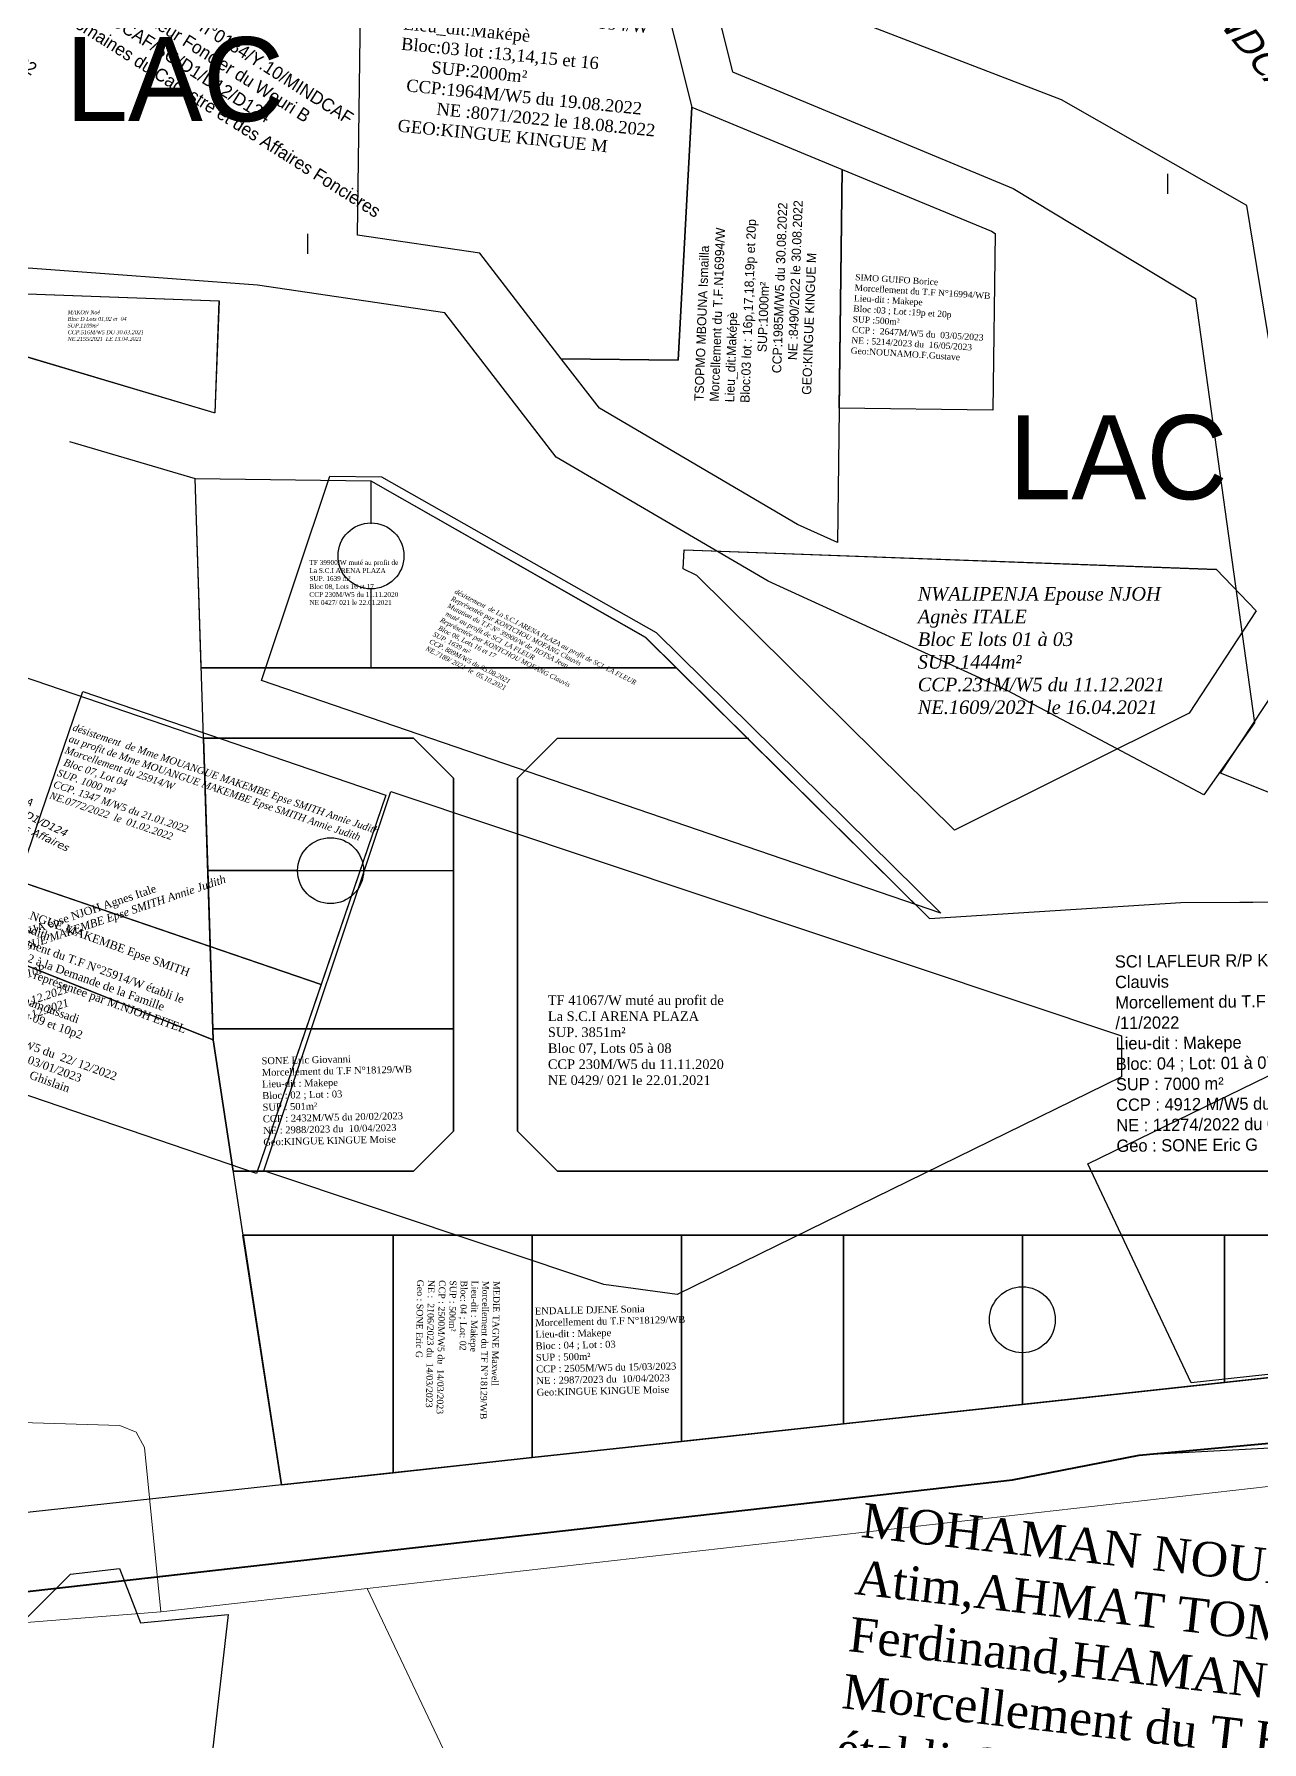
# Model space of a CAD drawing. Header units: millimetres. Extents: x 579832 to 917290, y 449831 to 1452191.
# Drawn here: x 582067 to 582220.3, y 450574 to 450787.4 of the extents above; entities that cross this region are included whole.
import ezdxf

# ---------------------------------------------------------------- set-up
doc = ezdxf.new("R2010")
doc.units = ezdxf.units.MM
doc.header["$LTSCALE"] = 10
for name, color, linetype in [('Div_Cont', 1, 'Continuous'), ('end maj 26 02 2021', 7, 'Continuous'), ('MAJ AVRIL 2021', 7, 'Continuous'), ('MAJ DEC 2021', 7, 'Continuous'), ('MAJ FEV 2022', 7, 'Continuous'), ('MAJ JAN 2022', 1, 'Continuous'), ('MAJ JUILLET 2021', 7, 'Continuous'), ('MAJ MARS 2022', 7, 'Continuous'), ('Parcelle MAJ', 6, 'Continuous'), ('TF ANNULE-RETIRE', 6, 'Continuous')]:
    doc.layers.add(name, color=color, linetype=linetype)
doc.layers.add('MAJ APRES LE 13.01.2023', color=222, linetype='Continuous', lineweight=30)
doc.layers.add('Roads_others', color=24, linetype='Continuous', lineweight=9)
doc.styles.add('Times 1.0', font='times.ttf', dxfattribs={"width": 0.99, "height": 1})
doc.styles.add('Times 1.5', font='times.ttf', dxfattribs={"width": 0.99, "height": 0.75})

# ---------------------------------------------------------------- blocks, each defined once
blk = doc.blocks.new('A$C560F1795')
at = {"layer": 'MAJ AVRIL 2021', "linetype": 'ByBlock', "lineweight": -3, "ltscale": 0.0014, "insert": (29.18, -4.64), "char_height": 1.7, "width": 35.3103, "attachment_point": 1, "style": 'Times 1.5'}
blk.add_mtext('{\\fTimes New Roman|b0|i1|c0|p18;\\C7;NWALIPENJA Epouse NJOH Agnès ITALE\\PBloc E lots 01 à 03\\PSUP.1444m²\\PCCP.231M/W5 du 11.12.2021\\PNE.1609/2021  le 16.04.2021}', dxfattribs=at)
blk = doc.blocks.new('A$C4D615E63')
at = {"layer": 'MAJ AVRIL 2021', "color": 150, "linetype": 'ByBlock', "lineweight": -3, "ltscale": 0.0014, "flags": 128}
blk.add_lwpolyline([(54.48, 53.89), (66.79, 28.63), (84.77, 37.39), (83.41, 40.18), (101.39, 48.93), (110.15, 30.95), (107.85, 24.27), (68.14, 4.93), (67.38, 5.91), (12.94, 0), (0, 27.36), (54.48, 53.89)], close=True, dxfattribs=at)

msp = doc.modelspace()

# ---------------------------------------------------------------- linework, layer by layer
for p, q in [((582089.34, 450661.74), (582087.07, 450731.9)), ((582087.07, 450731.9), (582109.04, 450731.6)), ((582089.34, 450661.74), (582087.07, 450731.9)), ((582087.07, 450731.9), (582109.04, 450731.6)), ((582109.04, 450731.6), (582143.31, 450712.09)), ((582109.04, 450731.6), (582143.31, 450712.09)), ((582143.31, 450712.09), (582178.81, 450676.92)), ((582143.31, 450712.09), (582178.81, 450676.92)), ((582178.81, 450676.92), (582210.21, 450678.92)), ((582178.81, 450676.92), (582210.21, 450678.92)), ((582210.21, 450678.92), (582255.1, 450679.11)), ((582210.21, 450678.92), (582255.1, 450679.11))]:
    msp.add_line(p, q)
at = {"color": 0}
for p, q in [((582127.35, 450694.46), (582132.35, 450699.46)), ((582132.35, 450699.46), (582156.07, 450699.46))]:
    msp.add_line(p, q, dxfattribs=at)
at = {"color": 3, "lineweight": 30, "flags": 128}
msp.add_lwpolyline([(582150.28, 450798.37), (582154.21, 450782.72), (582189.27, 450768.17), (582212.07, 450754.41), (582219.42, 450701.36), (582213.11, 450692.35), (582188.51, 450705.4), (582158.65, 450719.07), (582132.19, 450734.56), (582118.26, 450752.61), (582094.86, 450756.06), (582065.67, 450758.22), (582028.31, 450778.29), (581975.86, 450808.79)], dxfattribs=at)
msp.add_lwpolyline([(582150.28, 450798.37), (582154.21, 450782.72), (582189.27, 450768.17), (582212.07, 450754.41), (582219.42, 450701.36), (582213.11, 450692.35), (582188.51, 450705.4), (582158.65, 450719.07), (582132.19, 450734.56), (582118.26, 450752.61), (582094.86, 450756.06), (582065.67, 450758.22), (582028.31, 450778.29), (581975.86, 450808.79)], dxfattribs=at)
at = {"flags": 128}
for points in [[(582107.92, 450805.94), (582134.45, 450805.6), (582144.87, 450795.29), (582149.12, 450778.33), (582147.4, 450746.69), (582132.79, 450746.88), (582122.62, 450760.06), (582107.37, 450762.31)], [(582089.29, 450663.13), (582119.34, 450663.13), (582119.34, 450650.34), (582114.34, 450645.34), (582091.83, 450645.34), (582089.34, 450661.74)], [(582129.19, 450637.35), (582129.19, 450609.53), (582111.81, 450607.64), (582111.81, 450637.35)], [(582129.19, 450637.35), (582147.84, 450637.35), (582147.84, 450611.55), (582129.19, 450609.53)]]:
    msp.add_lwpolyline(points, close=True, dxfattribs=at)
at = {"color": 2, "lineweight": 30, "flags": 128}
msp.add_lwpolyline([(581958.26, 450738.89), (581962.84, 450742.27), (582088.12, 450699.46), (582089.34, 450661.74), (581958.35, 450713.87)], close=True, dxfattribs=at)
at = {"color": 0, "flags": 128}
for points in [[(582071.37, 450736.52), (582087.07, 450731.9), (582087.07, 450731.9)], [(582071.37, 450736.52), (582087.07, 450731.9), (582087.07, 450731.9)], [(582109.04, 450731.6), (582109.04, 450726.25)], [(582109.04, 450718.11), (582109.04, 450708.26)], [(581958.35, 450713.87), (582089.34, 450661.74)], [(582087.82, 450708.26), (582147.18, 450708.26)], [(582091.84, 450645.35), (582114.34, 450645.35)], [(582132.35, 450645.35), (582303.6, 450645.35)], [(582093.04, 450637.35), (582331.98, 450637.35)], [(582129.19, 450637.35), (582147.84, 450637.35)]]:
    msp.add_lwpolyline(points, dxfattribs=at)
for points in [[(582087.07, 450731.9), (582109.04, 450731.6), (582143.32, 450712.09), (582147.18, 450708.26), (582087.82, 450708.26)], [(582097.84, 450606.12), (582093.04, 450637.35), (582331.98, 450637.35), (582329.07, 450631.25), (582301.32, 450615.04), (582272.76, 450613.49), (582264.38, 450624.21)]]:
    msp.add_lwpolyline(points, close=True, dxfattribs=at)
at = {"color": 150, "flags": 128}
for points in [[(582087.83, 450708.26), (582087.07, 450731.9), (582109.04, 450731.6), (582143.32, 450712.09), (582147.18, 450708.26)], [(582088.12, 450699.46), (582114.34, 450699.46), (582119.34, 450694.45), (582119.34, 450650.35), (582114.34, 450645.35), (582091.85, 450645.35), (582089.34, 450661.74)], [(582147.84, 450637.35), (582245.4, 450637.35), (582245.4, 450622.15), (582147.84, 450611.55)]]:
    msp.add_lwpolyline(points, close=True, dxfattribs=at)
at = {"color": 7, "lineweight": 40, "flags": 128}
msp.add_lwpolyline([(582430.3, 450712.29), (582506.29, 450667.85), (582281.53, 450435.6), (582023.63, 450516.96), (582031.51, 450588.86), (582189.17, 450606.75), (582205.02, 450609.85), (582261.3, 450615.03), (582311.98, 450601.99), (582363.8, 450620.85)], close=True, dxfattribs=at)
at = {"color": 150, "flags": 128}
for points in [[(582087.82, 450708.26), (582147.18, 450708.26)], [(582088.11, 450699.46), (582114.34, 450699.46)], [(582132.35, 450699.46), (582156.24, 450699.46)], [(582091.84, 450645.35), (582114.34, 450645.35)], [(582132.35, 450645.35), (582303.6, 450645.35)], [(582093.04, 450637.35), (582331.98, 450637.35)]]:
    msp.add_lwpolyline(points, dxfattribs=at)
at = {"color": 7, "flags": 128}
for points in [[(582114.34, 450645.35), (582091.84, 450645.35), (582089.35, 450661.74), (582088.12, 450699.46), (582114.34, 450699.46)], [(582093.04, 450637.35), (582331.98, 450637.35)]]:
    msp.add_lwpolyline(points, dxfattribs=at)
at = {"color": 212, "flags": 128}
msp.add_lwpolyline([(582088.12, 450699.46), (582114.34, 450699.46), (582119.34, 450694.45), (582119.34, 450663.13), (582089.29, 450663.13)], close=True, dxfattribs=at)
at = {"flags": 128}
for points in [[(582053.61, 450685.49), (582102.81, 450668.68), (582094.73, 450645.02), (582045.52, 450661.84), (582053.61, 450685.49)], [(582264.38, 450624.21), (582097.84, 450606.12)], [(582264.38, 450624.21), (582097.84, 450606.12)]]:
    msp.add_lwpolyline(points, dxfattribs=at)
at = {"color": 50, "flags": 128}
for points in [[(582089.3, 450663.13), (582119.34, 450663.13), (582119.34, 450650.35), (582114.34, 450645.35), (582091.83, 450645.35), (582089.34, 450661.74)], [(582093.07, 450637.35), (582147.84, 450637.35), (582147.84, 450611.55), (582097.84, 450606.12)]]:
    msp.add_lwpolyline(points, close=True, dxfattribs=at)
at = {"color": 7, "flags": 128}
msp.add_lwpolyline([(582097.84, 450606.12), (582093.04, 450637.35), (582331.98, 450637.35), (582329.07, 450631.25), (582301.32, 450615.04), (582272.76, 450613.49), (582264.38, 450624.21)], close=True, dxfattribs=at)
at = {"color": 7}
for centre in [(582109.04, 450722.23), (582103.99, 450682.89), (582190.42, 450626.76)]:
    msp.add_circle(centre, 4.12, dxfattribs=at)
at = {"layer": 'Div_Cont', "color": 7, "flags": 128}
for points in [[(582114.34, 450699.45), (582088.11, 450699.46), (582088.65, 450682.89), (582119.34, 450682.88), (582119.34, 450694.45)], [(582119.34, 450682.88), (582088.65, 450682.89), (582089.29, 450663.13), (582119.34, 450663.13)], [(582089.29, 450663.13), (582089.34, 450661.74), (582091.83, 450645.35), (582114.34, 450645.35), (582119.34, 450650.35), (582119.34, 450663.13)], [(582129.19, 450637.35), (582093.07, 450637.35), (582097.84, 450606.12), (582129.19, 450609.53)], [(582168.08, 450637.35), (582129.19, 450637.35), (582129.19, 450609.53), (582168.08, 450613.75)], [(582147.84, 450637.35), (582129.19, 450637.35), (582129.19, 450609.53), (582147.84, 450611.55)], [(582147.84, 450611.55), (582168.08, 450613.75), (582168.08, 450637.35), (582147.84, 450637.35)], [(582190.42, 450637.35), (582168.08, 450637.35), (582168.08, 450613.75), (582190.42, 450616.18)], [(582215.67, 450637.35), (582190.42, 450637.35), (582190.42, 450616.18), (582215.67, 450618.92)], [(582245.4, 450637.35), (582215.67, 450637.35), (582215.67, 450618.92), (582245.4, 450622.15)]]:
    msp.add_lwpolyline(points, close=True, dxfattribs=at)
at = {"layer": 'Div_Cont', "color": 0, "flags": 128}
for points in [[(582099.87, 450682.89), (582088.66, 450682.89), (582089.29, 450663.13), (582119.34, 450663.13), (582119.34, 450682.88), (582108.12, 450682.89)], [(582190.42, 450630.78), (582190.42, 450637.35), (582168.08, 450637.35), (582168.08, 450613.75), (582190.42, 450616.18), (582190.42, 450622.64)], [(582190.42, 450622.64), (582190.42, 450616.18), (582215.67, 450618.92), (582215.67, 450637.35), (582190.42, 450637.35), (582190.42, 450630.78)]]:
    msp.add_lwpolyline(points, dxfattribs=at)
for points in [[(582089.29, 450663.13), (582089.34, 450661.74), (582091.83, 450645.35), (582114.34, 450645.35), (582119.34, 450650.35), (582119.34, 450663.13)], [(582129.19, 450637.35), (582093.07, 450637.35), (582097.84, 450606.12), (582129.19, 450609.53)], [(582111.81, 450637.35), (582093.07, 450637.35), (582097.84, 450606.12), (582111.81, 450607.64)], [(582129.19, 450637.35), (582111.81, 450637.35), (582111.81, 450607.64), (582129.19, 450609.53)], [(582168.08, 450637.35), (582129.19, 450637.35), (582129.19, 450609.53), (582168.08, 450613.75)], [(582147.84, 450637.35), (582129.19, 450637.35), (582129.19, 450609.53), (582147.84, 450611.55)], [(582147.84, 450611.55), (582168.08, 450613.75), (582168.08, 450637.35), (582147.84, 450637.35)], [(582245.4, 450637.35), (582215.67, 450637.35), (582215.67, 450618.92), (582245.4, 450622.15)]]:
    msp.add_lwpolyline(points, close=True, dxfattribs=at)
at = {"layer": 'end maj 26 02 2021', "color": 1, "flags": 128}
msp.add_lwpolyline([(581929, 450990.99), (581996.59, 450953.66), (582059.54, 450889.44), (582115.48, 450889.84), (582136.29, 450909.96), (582187.47, 450919.37), (582230.56, 450912.65), (582250.77, 450880.36), (582249.42, 450835.97), (582254.81, 450799.65), (582256.25, 450773.87), (582301.25, 450773.87), (582363.01, 450702.31), (582329.06, 450631.24), (582294.66, 450585.53), (582264.37, 450624.21), (582032.25, 450599), (582008.77, 450650.37), (581932.34, 450651.91), (581922.64, 450679.04), (581952.28, 450717.61), (581631.06, 450726.12)], dxfattribs=at)
msp.add_lwpolyline([(581929, 450990.99), (581996.59, 450953.66), (582059.54, 450889.44), (582115.48, 450889.84), (582136.29, 450909.96), (582187.47, 450919.37), (582230.56, 450912.65), (582250.77, 450880.36), (582249.42, 450835.97), (582254.81, 450799.65), (582256.25, 450773.87), (582301.25, 450773.87), (582363.01, 450702.31), (582329.06, 450631.24), (582294.66, 450585.53), (582264.37, 450624.21), (582032.25, 450599), (582008.77, 450650.37), (581932.34, 450651.91), (581922.64, 450679.04), (581952.28, 450717.61), (581631.06, 450726.12)], dxfattribs=at)
at = {"layer": 'end maj 26 02 2021', "color": 1, "lineweight": 30, "flags": 128}
msp.add_lwpolyline([(581929, 450990.99), (581996.59, 450953.66), (582059.54, 450889.44), (582115.48, 450889.84), (582136.29, 450909.96), (582187.47, 450919.37), (582230.56, 450912.65), (582250.77, 450880.36), (582249.42, 450835.97), (582254.81, 450799.65), (582256.25, 450773.87), (582301.25, 450773.87), (582363.01, 450702.31), (582329.06, 450631.24), (582294.66, 450585.53), (582264.37, 450624.21), (582032.25, 450599), (582008.77, 450650.37), (581932.34, 450651.91), (581922.64, 450679.04), (581952.28, 450717.61), (581631.06, 450726.12)], dxfattribs=at)
msp.add_lwpolyline([(581929, 450990.99), (581996.59, 450953.66), (582059.54, 450889.44), (582115.48, 450889.84), (582136.29, 450909.96), (582187.47, 450919.37), (582230.56, 450912.65), (582250.77, 450880.36), (582249.42, 450835.97), (582254.81, 450799.65), (582256.25, 450773.87), (582301.25, 450773.87), (582363.01, 450702.31), (582329.06, 450631.24), (582294.66, 450585.53), (582264.37, 450624.21), (582032.25, 450599), (582008.77, 450650.37), (581932.34, 450651.91), (581922.64, 450679.04), (581952.28, 450717.61), (581631.06, 450726.12)], dxfattribs=at)
at = {"layer": 'end maj 26 02 2021', "flags": 128}
for points in [[(582208.61, 450767.49), (582208.61, 450769.99)], [(582208.61, 450767.49), (582208.61, 450769.99)], [(582101.11, 450762.49), (582101.11, 450759.99)], [(582101.11, 450762.49), (582101.11, 450759.99)]]:
    msp.add_lwpolyline(points, dxfattribs=at)
at = {"layer": 'end maj 26 02 2021', "color": 3, "lineweight": -3, "flags": 128}
msp.add_lwpolyline([(582103.89, 450732.2), (582110.37, 450732.12), (582144.66, 450712.67), (582180.22, 450677.57), (582095.34, 450706.64)], close=True, dxfattribs=at)
at = {"layer": 'end maj 26 02 2021', "color": 150}
msp.add_lwpolyline([(582077.6, 450595.66), (582080.25, 450588.88), (582091.18, 450589.92), (582088.99, 450570.7), (582096.33, 450569.87), (582094.94, 450557.63), (582087.6, 450558.46), (582085.77, 450542.28), (582060.93, 450545.1), (582065.95, 450589.43), (582071.48, 450594.96)], close=True, dxfattribs=at)
msp.add_lwpolyline([(582077.6, 450595.66), (582080.25, 450588.88), (582091.18, 450589.92), (582088.99, 450570.7), (582096.33, 450569.87), (582094.94, 450557.63), (582087.6, 450558.46), (582085.77, 450542.28), (582060.93, 450545.1), (582065.95, 450589.43), (582071.48, 450594.96)], close=True, dxfattribs=at)
at = {"layer": 'MAJ APRES LE 13.01.2023', "flags": 128}
msp.add_lwpolyline([(582167.91, 450770.54), (582186.56, 450762.8), (582187.03, 450762.52), (582186.75, 450740.44), (582167.53, 450740.68)], close=True, dxfattribs=at)
at = {"layer": 'MAJ APRES LE 13.01.2023', "color": 232, "lineweight": 30, "flags": 128}
for points in [[(582089.29, 450663.13), (582119.34, 450663.13), (582119.34, 450650.34), (582114.34, 450645.34), (582091.83, 450645.34), (582089.34, 450661.74)], [(582129.19, 450637.35), (582147.84, 450637.35), (582147.84, 450611.55), (582129.19, 450609.53)]]:
    msp.add_lwpolyline(points, close=True, dxfattribs=at)
at = {"layer": 'MAJ AVRIL 2021', "color": 150, "linetype": 'ByBlock', "lineweight": -3, "ltscale": 0.0014, "flags": 128}
for points in [[(582004.99, 450782.24), (582031.04, 450781.29), (582051.03, 450780.56), (582050.08, 450755.58), (582090.05, 450754.12), (582089.52, 450740.12), (582089.43, 450740.12), (582089.43, 450740.12), (582089.43, 450740.12), (582060.01, 450748.88), (582023.68, 450765.62), (582023.68, 450765.62), (582004.07, 450779.53)], [(582004.99, 450782.24), (582031.04, 450781.29), (582051.03, 450780.56), (582050.08, 450755.58), (582090.05, 450754.12), (582089.52, 450740.12), (582089.43, 450740.12), (582089.43, 450740.12), (582089.43, 450740.12), (582060.01, 450748.88), (582023.68, 450765.62), (582023.68, 450765.62), (582004.07, 450779.53)], [(582148.17, 450722.98), (582214.63, 450720.56), (582219.63, 450715.35), (582211.25, 450702.58), (582181.95, 450687.94), (582172.18, 450697.57), (582149.74, 450719.8), (582148.04, 450720.62)], [(582148.17, 450722.98), (582214.63, 450720.56), (582219.63, 450715.35), (582211.25, 450702.58), (582181.95, 450687.94), (582172.18, 450697.57), (582149.74, 450719.8), (582148.04, 450720.62)]]:
    msp.add_lwpolyline(points, close=True, dxfattribs=at)
at = {"layer": 'MAJ AVRIL 2021', "color": 150, "lineweight": -3, "flags": 128}
msp.add_lwpolyline([(582148.17, 450722.98), (582214.63, 450720.55)], dxfattribs=at)
msp.add_lwpolyline([(582148.17, 450722.98), (582214.63, 450720.55)], dxfattribs=at)
at = {"layer": 'MAJ DEC 2021', "color": 250, "lineweight": -3, "flags": 128}
msp.add_lwpolyline([(582073.05, 450705.27), (582110.9, 450692.34), (582094.73, 450645.02), (582045.52, 450661.84), (582053.61, 450685.49), (582064.96, 450681.62)], close=True, dxfattribs=at)
msp.add_lwpolyline([(582073.05, 450705.27), (582110.9, 450692.34), (582094.73, 450645.02), (582045.52, 450661.84), (582053.61, 450685.49), (582064.96, 450681.62)], close=True, dxfattribs=at)
at = {"layer": 'MAJ JAN 2022', "color": 2, "lineweight": 30, "ltscale": 0.0014, "flags": 128}
msp.add_lwpolyline([(582254.74, 450800.12), (582256.25, 450773.87), (582301.25, 450773.87), (582327.14, 450743.88), (582308.6, 450741.09), (582281.82, 450715.38), (582272.15, 450689.6), (582255.11, 450679.11), (582215.16, 450695.07), (582215.16, 450695.07), (582227.12, 450713.18), (582218.46, 450766.03), (582195.32, 450779.23), (582159.91, 450792.9)], dxfattribs=at)
msp.add_lwpolyline([(582254.74, 450800.12), (582256.25, 450773.87), (582301.25, 450773.87), (582327.14, 450743.88), (582308.6, 450741.09), (582281.82, 450715.38), (582272.15, 450689.6), (582255.11, 450679.11), (582215.16, 450695.07), (582215.16, 450695.07), (582227.12, 450713.18), (582218.46, 450766.03), (582195.32, 450779.23), (582159.91, 450792.9)], dxfattribs=at)
at = {"layer": 'MAJ JAN 2022', "color": 250, "lineweight": -3, "flags": 128}
msp.add_lwpolyline([(582073.05, 450705.27), (582110.9, 450692.34), (582102.81, 450668.68), (582064.96, 450681.62), (582073.05, 450705.27)], dxfattribs=at)
msp.add_lwpolyline([(582073.05, 450705.27), (582110.9, 450692.34), (582102.81, 450668.68), (582064.96, 450681.62), (582073.05, 450705.27)], dxfattribs=at)
at = {"layer": 'MAJ JAN 2022', "color": 7, "ltscale": 0.0014, "flags": 128}
msp.add_lwpolyline([(582081.2, 450594.48), (582189.18, 450606.76), (582205.03, 450609.86), (582257.16, 450612.66), (582272.26, 450599.9), (582278.55, 450593.6)], dxfattribs=at)
at = {"layer": 'MAJ JAN 2022', "color": 0, "ltscale": 0.0014, "flags": 128}
msp.add_lwpolyline([(582081.2, 450594.48), (582189.18, 450606.76), (582205.03, 450609.86), (582257.16, 450612.66), (582272.26, 450599.9), (582278.55, 450593.6)], dxfattribs=at)
at = {"layer": 'MAJ JUILLET 2021', "color": 6, "lineweight": -3, "flags": 128}
msp.add_lwpolyline([(582004.99, 450782.25), (582031.04, 450781.3), (582051.03, 450780.56), (582050.08, 450755.58), (582090.06, 450754.12), (582089.53, 450740.13), (582089.44, 450740.13), (582060.01, 450748.89), (582023.69, 450765.62), (582004.07, 450779.54)], close=True, dxfattribs=at)
at = {"layer": 'MAJ JUILLET 2021', "color": 250, "lineweight": -3, "flags": 128}
msp.add_lwpolyline([(582004.99, 450782.25), (582031.04, 450781.3), (582051.03, 450780.56), (582050.08, 450755.58), (582090.06, 450754.12), (582089.53, 450740.13), (582089.44, 450740.13), (582060.01, 450748.89), (582023.69, 450765.62), (582004.07, 450779.54)], close=True, dxfattribs=at)
at = {"layer": 'Parcelle MAJ', "color": 6, "lineweight": 30}
for p, q in [((582147.4, 450746.69), (582149.12, 450778.33)), ((582149.12, 450778.33), (582167.91, 450770.54)), ((582167.91, 450770.54), (582167.32, 450723.9)), ((582137.57, 450740.68), (582132.79, 450746.88)), ((582132.79, 450746.88), (582147.4, 450746.69)), ((582162.34, 450726.17), (582137.57, 450740.68)), ((582167.32, 450723.9), (582162.34, 450726.17)), ((582127.35, 450677.41), (582127.35, 450694.46)), ((582097.84, 450606.12), (582089.34, 450661.74)), ((582097.84, 450606.12), (582089.34, 450661.74))]:
    msp.add_line(p, q, dxfattribs=at)
at = {"layer": 'Parcelle MAJ', "color": 6, "lineweight": 30, "flags": 128}
for points in [[(582327.15, 450743.88), (582363.01, 450702.31), (582329.07, 450631.25), (582301.32, 450615.04), (582272.76, 450613.49), (582264.38, 450624.21), (582097.84, 450606.12), (582089.34, 450661.74), (582087.07, 450731.9), (582109.04, 450731.6), (582143.31, 450712.09), (582178.81, 450676.92), (582210.21, 450678.92), (582255.1, 450679.11), (582272.15, 450689.61), (582281.82, 450715.38), (582308.6, 450741.09)], [(582327.15, 450743.88), (582363.01, 450702.31), (582329.07, 450631.25), (582301.32, 450615.04), (582272.76, 450613.49), (582264.38, 450624.21), (582097.84, 450606.12), (582089.34, 450661.74), (582087.07, 450731.9), (582109.04, 450731.6), (582143.31, 450712.09), (582178.81, 450676.92), (582210.21, 450678.92), (582255.1, 450679.11), (582272.15, 450689.61), (582281.82, 450715.38), (582308.6, 450741.09)], [(582327.15, 450743.88), (582363.01, 450702.31), (582329.07, 450631.25), (582301.32, 450615.04), (582272.76, 450613.49), (582264.38, 450624.21), (582097.84, 450606.12), (582089.34, 450661.74), (582087.07, 450731.9), (582109.04, 450731.6), (582143.32, 450712.09), (582178.81, 450676.92), (582210.21, 450678.93), (582255.1, 450679.11), (582272.15, 450689.61), (582281.83, 450715.39), (582308.6, 450741.09)], [(582327.15, 450743.88), (582363.01, 450702.31), (582329.07, 450631.25), (582301.32, 450615.04), (582272.76, 450613.49), (582264.38, 450624.21), (582097.84, 450606.12), (582089.34, 450661.74), (582087.07, 450731.9), (582109.04, 450731.6), (582143.32, 450712.09), (582178.81, 450676.93), (582210.21, 450678.93), (582255.1, 450679.11), (582272.15, 450689.61), (582281.83, 450715.39), (582308.6, 450741.09)], [(582132.35, 450699.46), (582156.07, 450699.46), (582178.81, 450676.93), (582210.21, 450678.93), (582255.1, 450679.11), (582272.15, 450689.61), (582281.83, 450715.39), (582308.6, 450741.09), (582308.6, 450650.35), (582303.6, 450645.35), (582132.35, 450645.35), (582127.35, 450650.35), (582127.35, 450694.46), (582132.35, 450699.46)], [(582132.35, 450699.46), (582156.07, 450699.46), (582178.81, 450676.93), (582210.21, 450678.93), (582255.1, 450679.11), (582272.15, 450689.61), (582281.83, 450715.39), (582308.6, 450741.09), (582308.6, 450650.35), (582303.6, 450645.35), (582132.35, 450645.35), (582127.35, 450650.35), (582127.35, 450694.46), (582132.35, 450699.46)], [(582132.36, 450699.46), (582156.05, 450699.46), (582178.81, 450676.91), (582210.21, 450678.91), (582255.1, 450679.1), (582272.15, 450689.6), (582274.62, 450681), (582308.59, 450681), (582308.59, 450650.34), (582303.58, 450645.34), (582132.36, 450645.34), (582127.34, 450650.35), (582127.35, 450694.46)], [(582156.07, 450699.46), (582178.81, 450676.93), (582210.21, 450678.93), (582255.11, 450679.11), (582272.15, 450689.61), (582274.62, 450681), (582308.6, 450681), (582308.6, 450650.35), (582303.6, 450645.35), (582132.35, 450645.35), (582127.35, 450650.35), (582127.35, 450694.46), (582132.35, 450699.46)], [(582156.07, 450699.46), (582178.81, 450676.93), (582210.21, 450678.93), (582255.11, 450679.11), (582272.15, 450689.61), (582274.62, 450681), (582308.6, 450681), (582308.6, 450650.35), (582303.6, 450645.35), (582132.35, 450645.35), (582127.35, 450650.35), (582127.35, 450694.46), (582132.35, 450699.46)]]:
    msp.add_lwpolyline(points, close=True, dxfattribs=at)
msp.add_lwpolyline([(582127.35, 450694.46), (582127.35, 450650.35)], dxfattribs=at)
msp.add_lwpolyline([(582127.35, 450694.46), (582127.35, 450650.35)], dxfattribs=at)
at = {"layer": 'Roads_others'}
for points in [[(582036.22, 450616.7), (582036.94, 450615.51), (582038.12, 450614.77), (582077.64, 450613.55), (582079.7, 450612.7), (582080.74, 450610.78), (582082.8, 450590.26)], [(582034.95, 450586.45), (582082.8, 450590.26), (582108.55, 450593.18), (582225.55, 450606.43), (582229.13, 450606.52), (582233.22, 450605.78), (582261.15, 450599.23)], [(582119.02, 450544.6), (582122.06, 450559.99), (582121.68, 450565.38), (582119.6, 450569.89), (582108.55, 450593.18)]]:
    msp.add_lwpolyline(points, dxfattribs=at)
at = {"layer": 'TF ANNULE-RETIRE', "color": 251, "lineweight": 30, "flags": 128}
msp.add_lwpolyline([(582103.89, 450732.2), (582110.37, 450732.12), (582144.66, 450712.67), (582180.22, 450677.57), (582095.34, 450706.64)], close=True, dxfattribs=at)
at = {"layer": 'TF ANNULE-RETIRE', "color": 250, "lineweight": 30, "flags": 128}
for points in [[(582111.52, 450692.79), (582202.81, 450662.24), (582202.81, 450657.11), (582147.31, 450629.93), (582138.12, 450631.16), (582095.65, 450645.37)], [(582111.52, 450692.79), (582202.81, 450662.24), (582202.81, 450657.11), (582147.31, 450629.93), (582138.12, 450631.16), (582095.65, 450645.37)], [(582253.07, 450672.77), (582265.38, 450647.51), (582283.36, 450656.27), (582282, 450659.06), (582299.98, 450667.81), (582308.74, 450649.83), (582306.44, 450643.15), (582266.73, 450623.81), (582265.97, 450624.79), (582211.53, 450618.88), (582198.59, 450646.24), (582253.07, 450672.77)]]:
    msp.add_lwpolyline(points, close=True, dxfattribs=at)

# ---------------------------------------------------------------- block references
at = {"layer": 'MAJ AVRIL 2021', "color": 150, "lineweight": -3}
msp.add_blockref('A$C560F1795', (582148.17, 450722.98), dxfattribs=at)
msp.add_blockref('A$C560F1795', (582148.17, 450722.98), dxfattribs=at)
at = {"layer": 'TF ANNULE-RETIRE', "color": 250, "lineweight": 30}
msp.add_blockref('A$C4D615E63', (582198.59, 450618.88), dxfattribs=at)

# ---------------------------------------------------------------- texts
at = {"attachment_point": 1}
for s, insert, char_height, width, rotation in [('\\A1;{\\fTimes New Roman|b0|i0|c0|p18;TSOPMO MBOUNA Ismailla                                      \\C1;Morcellement du T.F.N16994/W\\C256;                               \\PLieu_dit:Maképè                                                                  Bloc:03 lot :13,14,15 et 16                                                           SUP:2000m²                                                                      CCP:1964M/W5 du 19.08.2022                                                   NE :8071/2022 le 18.08.2022                                        GEO:KINGUE KINGUE M}', (582113.66, 450794.65), 1.53187, 54.7168, 354.3092), ('\\A1;TSOPMO MBOUNA Ismailla                                      {\\C1;Morcellement du T.F.N16994/W}                               \\PLieu_dit:Maképè                                                                  Bloc:03 lot : 16p,17,18,19p et 20p                                                          SUP:1000m²                                                                      CCP:1985M/W5 du 30.08.2022                                                   NE :8490/2022 le 30.08.2022                                        GEO:KINGUE KINGUE M', (582149.43, 450741.6), 1.1489, 41.0376, 87.9105)]:
    msp.add_mtext(s, dxfattribs=dict(at, insert=insert, char_height=char_height, width=width, rotation=rotation))
at = {"color": 3, "attachment_point": 1}
for s, insert, char_height, width, rotation in [('{\\fTimes New Roman|b0|i0|c0|p18;MOUANGUE MAKEMBE Epse SMITH Annie Judith\\P\\C1;Morcellement du T.F N°25914/W établi le 16/12/2022 à la Demande de la Famille DIPANDA  représentée par M.NJOH EITEL Dieudonné\\P\\C256;Lieu-dit :Bonamoussadi\\PBloc: 07 ; Lot: 09 et 10p2\\PSUP : 1300m²\\PCCP : 2254 M/W5 du  22/ 12/2022\\PNE : 36/2023 du 03/01/2023\\P\\C1;Geo :PEKWANG Ghislain }', (582062.22, 450679.44), 1.0221, 28.0004, 340.0313), ('{\\C7;SCI LAFLEUR R/P KONTCHEU MOFANG Clauvis\\P\\C1;Morcellement du T.F N°18129/WB établi le /11/2022 \\P\\C256;Lieu-dit : Makepe\\PBloc: 04 ; Lot: 01 à 07\\PSUP : 7000 m²\\PCCP : 4912 M/W5 du  07/ 11/2022\\PNE : 11274/2022 du 07/12/2022\\P\\C1;Geo : SONE Eric G}', (582201.97, 450672.3), 1.5349, 42.0479, 0.5075), ('{\\fTimes New Roman|b0|i0|c0|p18;MEDIE TAGNE Maxwell     \\P\\C1;Morcellement du TF N°18129/WB       \\P\\C256;Lieu-dit : Makepe\\PBloc: 04 ; Lot: 02 \\PSUP : 500m²\\PCCP : 2500M/W5 du  14/03/2023\\PNE :  2106/2023 du  14/03/2023\\P\\C1;Geo : SONE Eric G}', (582125.16, 450631.59), 0.8169, 18.8578, 268.9954), ("{\\fTimes New Roman|b0|i0|c0|p18;\\C256;MOHAMAN NOUROU, MAHAMAT Abdouramane\\PAtim,AHMAT TOM,ENGOULOU ETOUNDI \\PFerdinand,HAMAN DJODDA et EHMAT Harouna\\C3;\\P\\C1;Morcellement du T.F N°16274/W\\Pétabli  22-02-2023 \\fTimes New Roman|b0|i0|c186|p18;\\W0.99; suivant réquisition\\fTimes New Roman|b0|i0|c0|p18;\\P\\fTimes New Roman|b0|i0|c186|p18; n° 000078/Y.10/MINDCAF/5/P530/DNJ \\fTimes New Roman|b0|i0|c0|p18;\\P\\fTimes New Roman|b0|i0|c186|p18;du  22/02/2023 de Monsieur le Conservateur \\fTimes New Roman|b0|i0|c0|p18;\\P\\fTimes New Roman|b0|i0|c186|p18;Foncier du Wouri B en exécution à l' Arreté\\fTimes New Roman|b0|i0|c0|p18;\\P\\fTimes New Roman|b0|i0|c186|p18; n° 0194/A/MINDCAF/SG/D1/D12 du \\fTimes New Roman|b0|i0|c0|p18;\\P\\fTimes New Roman|b0|i0|c186|p18;19/01/2023 de Monsieur le Ministre des \\fTimes New Roman|b0|i0|c0|p18;\\P\\fTimes New Roman|b0|i0|c186|p18;Domaines du Cadastre et des Affaires\\fTimes New Roman|b0|i0|c0|p18;\\P\\fTimes New Roman|b0|i0|c186|p18; Foncieres portant attribution en compensation\\fTimes New Roman|b0|i0|c0|p18;\\W1; \\P\\C256;Lieu-dit :Makepe\\PSUP : 5Ha 51a 67Ca\\PCCP : 2452 M/W5 du 22/ 02/2023\\PNE :  1621 /2023 du  22/02/2023\\P\\C1;Geo :DONGMO .K. Patrick}", (582170.64, 450603.88), 4.3021, 321.7025, 353.5554)]:
    msp.add_mtext(s, dxfattribs=dict(at, insert=insert, char_height=char_height, width=width, rotation=rotation))
at = {"layer": 'end maj 26 02 2021', "color": 5, "linetype": 'ByBlock'}
for p in [(582070.86, 450776.57), (582188.74, 450729.32)]:
    msp.add_text('LAC', height=10.5, dxfattribs=at).set_placement(p)
at = {"layer": 'MAJ APRES LE 13.01.2023', "insert": (582169.57, 450757.48), "char_height": 0.7876, "width": 16.9069, "attachment_point": 1, "rotation": 356.4767}
msp.add_mtext('{\\fTimes New Roman|b0|i0|c0|p18;SIMO GUIFO Borice\\P\\C1;Morcellement du T.F N°16994/WB     \\P\\C256;Lieu-dit : Makepe\\PBloc :03 ; Lot :19p et 20p\\PSUP :500m²\\PCCP :  2647M/W5 du  03/05/2023\\PNE : 5214/2023 du  16/05/2023\\P\\C1;Geo:NOUNAMO.F.Gustave}', dxfattribs=at)
at = {"layer": 'MAJ APRES LE 13.01.2023', "color": 232, "lineweight": 30, "char_height": 0.8697, "width": 18.6683, "attachment_point": 1, "rotation": 1.2929}
for s, insert in [('{\\fTimes New Roman|b0|i0|c0|p18;SONE Eric Giovanni\\P\\C1;Morcellement du T.F N°18129/WB     \\P\\C256;Lieu-dit : Makepe\\PBloc : 02 ; Lot : 03\\PSUP : 501m²\\PCCP : 2432M/W5 du 20/02/2023\\PNE : 2988/2023 du  10/04/2023\\P\\C1;Geo:KINGUE KINGUE Moise}', (582095.35, 450659.55)), ('{\\fTimes New Roman|b0|i0|c0|p18;SONE Eric Giovanni\\P\\C1;Morcellement du T.F N°18129/WB     \\P\\C256;Lieu-dit : Makepe\\PBloc : 02 ; Lot : 03\\PSUP : 501m²\\PCCP : 2432M/W5 du 20/02/2023\\PNE : 2988/2023 du  10/04/2023\\P\\C1;Geo:KINGUE KINGUE Moise}', (582095.35, 450659.55)), ('{\\fTimes New Roman|b0|i0|c0|p18;ENDALLE DJENE Sonia\\P\\C1;Morcellement du T.F N°18129/WB     \\P\\C256;Lieu-dit : Makepe\\PBloc : 04 ; Lot : 03\\PSUP : 500m²\\PCCP : 2505M/W5 du 15/03/2023\\PNE : 2987/2023 du  10/04/2023\\P\\C1;Geo:KINGUE KINGUE Moise}', (582129.5, 450628.27)), ('{\\fTimes New Roman|b0|i0|c0|p18;ENDALLE DJENE Sonia\\P\\C1;Morcellement du T.F N°18129/WB     \\P\\C256;Lieu-dit : Makepe\\PBloc : 04 ; Lot : 03\\PSUP : 500m²\\PCCP : 2505M/W5 du 15/03/2023\\PNE : 2987/2023 du  10/04/2023\\P\\C1;Geo:KINGUE KINGUE Moise}', (582129.5, 450628.27))]:
    msp.add_mtext(s, dxfattribs=dict(at, insert=insert))
at = {"layer": 'MAJ AVRIL 2021', "color": 7, "linetype": 'ByBlock', "lineweight": -3, "ltscale": 0.0014, "insert": (582071.14, 450752.94), "char_height": 0.5, "width": 9.8101, "attachment_point": 1, "style": 'Times 1.5'}
msp.add_mtext('{\\fTimes New Roman|b0|i1|c0|p18;MAKON Noé\\PBloc D Lots 01,02 et  04\\PSUP.1109m²\\PCCP.516M/W5 DU 30.03.2021\\PNE.2155/2021  LE 13.04.2021}', dxfattribs=at)
msp.add_mtext('{\\fTimes New Roman|b0|i1|c0|p18;MAKON Noé\\PBloc D Lots 01,02 et  04\\PSUP.1109m²\\PCCP.516M/W5 DU 30.03.2021\\PNE.2155/2021  LE 13.04.2021}', dxfattribs=at)
at = {"layer": 'MAJ DEC 2021', "color": 250, "linetype": 'ByBlock', "lineweight": -3, "ltscale": 0.0014, "insert": (582071.98, 450701.29), "char_height": 0.9, "width": 64.6363, "attachment_point": 1, "rotation": 341.1776, "style": 'Times 1.0'}
for s in ['{\\fTimes New Roman|b0|i1|c0|p18;\\C7;désistement  de Mme MOUANGUE MAKEMBE Epse SMITH Annie Judith\\fTimes New Roman|b0|i0|c0|p18;\\W1;\\P\\fTimes New Roman|b0|i1|c0|p18;\\W0.99;au profit de Mme MOUANGUE MAKEMBE Epse SMITH Annie Judith \\PMorcellement du 25914/W\\P Bloc 07, Lot 04\\PSUP. 1000 m²\\PCCP. 1347 M/W5 du 21.01.2022\\PNE.0772/2022  le  01.02.2022}', '{\\fTimes New Roman|b0|i1|c0|p18;désistement  de Mme MOUANGUE MAKEMBE Epse SMITH Annie Judith\\fTimes New Roman|b0|i0|c0|p18;\\W1;\\P\\fTimes New Roman|b0|i1|c0|p18;\\W0.99;au profit de Mme MOUANGUE MAKEMBE Epse SMITH Annie Judith \\PMorcellement du 25914/W\\P Bloc 07, Lot 04\\PSUP. 1000 m²\\PCCP. 1347 M/W5 du 21.01.2022\\PNE.0772/2022  le  01.02.2022}']:
    msp.add_mtext(s, dxfattribs=at)
at = {"layer": 'MAJ DEC 2021', "color": 251, "linetype": 'ByBlock', "lineweight": -3, "ltscale": 0.0014, "insert": (582050.1, 450670.39), "char_height": 1, "width": 64.6363, "attachment_point": 1, "rotation": 18.7262, "style": 'Times 1.0'}
for s in ['{\\fTimes New Roman|b0|i1|c0|p18;\\C1;désistement  de \\fTimes New Roman|b0|i0|c0|p18;\\W1;\\C150;NWALIPENJA épse NJOH Agnes Itale\\P\\fTimes New Roman|b0|i1|c0|p18;\\W0.99;\\C1;au profit de \\C256;MmeMOUANGUE MAKEMBE Epse SMITH Annie Judith \\PMrcellement du 25914/W\\P\\C1; \\C256;Bloc 07, Lots 04, 09 ET 10P\\PSUP. 2300 m²\\PCCP. 1272M/W5 du 15.12.2021\\PNE.10588/2021  le  30.12.2021}', '{\\fTimes New Roman|b0|i1|c0|p18;\\C250;désistement  de \\fTimes New Roman|b0|i0|c0|p18;\\W1;NWALIPENJA épse NJOH Agnes Itale\\P\\fTimes New Roman|b0|i1|c0|p18;\\W0.99;au profit de MmeMOUANGUE MAKEMBE Epse SMITH Annie Judith \\PMrcellement du 25914/W\\P Bloc 07, Lots 04, 09 ET 10P\\PSUP. 2300 m²\\PCCP. 1272M/W5 du 15.12.2021\\PNE.10588/2021  le  30.12.2021}']:
    msp.add_mtext(s, dxfattribs=at)
at = {"layer": 'MAJ FEV 2022', "color": 2, "insert": (582055.25, 450819.76), "char_height": 1.6, "width": 237.1258, "attachment_point": 1, "rotation": 327.6022}
msp.add_mtext("\\A1;{\\C256;La soci\\A0;été Civile Immobilière MVONDCAM IMMO \\PPLUS Représentée par M.NVONDO Rodrigue \\PTrésor\\P\\A1;\\C1;Morcellement du T.Fn%%D16274/W suivant Lettre n%%D0184/Y.10/MINDCAF\\P/5/P530/DNJ du 09.05.2022 du Conservateur Foncier du Wouri B \\PConsecutif \\A0;à l' Arrreté n%%D0911/D/MINDCAF/SG/D1/D12/D124 \\Pdu 28.04.2022 du Ministre des Domaines du Cadastre et des Affaires Foncières\\A1;\\P\\C256;Lieu-Dit:Makepe\\PSUP:02ha60a98ca\\PCCP:1682M/W5 du 10.05.2022\\PNE:5476/2022  du 10/05/2022 \\P\\C1;Geo:KINGUE KINGUE Moise}", dxfattribs=at)
at = {"layer": 'MAJ MARS 2022', "attachment_point": 1}
for s, insert, char_height, width, rotation in [('\\A1;{\\fVerdana|b0|i1|c0|p34;SCI les Flamboyants représentée par Monsieur HAMADOU MOUSTAPHA \\C1;Morcellement du T.Fn°16274/W suivant Arreté \\H0.9998x;n%%D1208/D/MINDCAF/SG/D1/D124 du 13.06.2022de Monsieur le Ministre des Domaines ,du Cadastre et des Affaires Foncières  et Réquisition  n%%D037 Y.10/MINDCAF/5/P350  du 04.07.2020\\P\\C256;Lieu-dit:Maképé\\Psup:02ha23a96ca\\Pccp:6133M/W5 du 07/07/2022\\PNE:8411/2022 du 07.07.2022\\P\\C1;Geo:SONE Eric Giovanni}', (582173.8, 450871.6), 3.24781, 182.8115, 308.553), ('\\A1;{\\fVerdana|b0|i1|c0|p34;SCI les Flamboyants représentée par Monsieur HAMADOU MOUSTAPHA \\C1;Morcellement du T.Fn°16274/W suivant Arreté \\H0.9998x;n%%D1208/D/MINDCAF/SG/D1/D124 du 13.06.2022de Monsieur le Ministre des Domaines ,du Cadastre et des Affaires Foncières  et Réquisition  n%%D037 Y.10/MINDCAF/5/P350  du 04.07.2020\\P\\C256;Lieu-dit:Maképé\\Psup:02ha23a96ca\\Pccp:6133M/W5 du 07/07/2022\\PNE:8411/2022 du 07.07.2022\\P\\C1;Geo:SONE Eric Giovanni}', (582173.8, 450871.6), 3.24781, 182.8115, 308.553), ('\\A1;{\\fVerdana|b0|i1|c0|p34;SCI les Flamboyants représentée par Monsieur HAMADOU MOUSTAPHA \\C1;Morcellement du T.Fn°16274/W suivant Arreté \\H0.9998x;n%%D1208/D/MINDCAF/SG/D1/D124 du 13.06.2022de Monsieur le Ministre des Domaines ,du Cadastre et des Affaires Foncières  et Réquisition  n%%D037 Y.10/MINDCAF/5/P350  du 04.07.2020\\P\\C256;Lieu-dit:Maképé\\Psup:4371m²\\Pccp:6132M/W5 du 07/07/2022\\PNE:8412/2022 du 07.07.2022\\P\\C1;Geo:SONE Eric Giovanni}', (582025.35, 450711.65), 0.94226, 53.0374, 334.4196)]:
    msp.add_mtext(s, dxfattribs=dict(at, insert=insert, char_height=char_height, width=width, rotation=rotation))
at = {"layer": 'TF ANNULE-RETIRE', "color": 251, "lineweight": 30, "attachment_point": 1, "style": 'Times 1.0'}
for s, insert, char_height, width in [('{\\fTimes New Roman|b0|i0|c186|p18;TF 39900/W muté au profit de\\PLa S.C.I ARENA PLAZA\\PSUP. 1639 m²\\PBloc 08, Lots 16 et 17\\PCCP 230M/W5 du 11.11.2020\\PNE 0427/ 021 le 22.01.2021}', (582101.34, 450721.71), 0.6, 39.0536), ('{\\fTimes New Roman|b0|i0|c186|p18;TF }41067{\\fTimes New Roman|b0|i0|c186|p18;/W muté au profit de\\PLa S.C.I ARENA PLAZA\\PSUP. }3851{\\fTimes New Roman|b0|i0|c186|p18;m²\\PBloc 0}7{\\fTimes New Roman|b0|i0|c186|p18;, Lots }05 à 08{\\fTimes New Roman|b0|i0|c186|p18;\\PCCP 230M/W5 du 11.11.2020\\PNE 042}9{\\fTimes New Roman|b0|i0|c186|p18;/ 021 le 22.01.2021}', (582131.14, 450667.3), 1.2, 46.8643)]:
    msp.add_mtext(s, dxfattribs=dict(at, insert=insert, char_height=char_height, width=width))
at = {"layer": 'TF ANNULE-RETIRE', "color": 251, "lineweight": 30, "insert": (582119.71, 450718.12), "char_height": 0.6, "width": 64.6363, "attachment_point": 1, "rotation": 333.0075, "style": 'Times 1.0'}
msp.add_mtext('{\\fTimes New Roman|b0|i1|c0|p18;désistement  de La S.C.I ARENA PLAZA au profit de SCI  LA FLEUR \\PReprésentée par KONTCHOU MOFANG Clauvis \\PMutation du T.F.N° 39900/W de JIOTSA Jean\\P muté au profit de SCI  LA FLEUR \\PReprésentée par KONTCHOU MOFANG Clauvis \\P Bloc 08, Lots 16 et 17\\PSUP. 1639 m²\\PCCP. 889M/W5 du 05.08.2021\\PNE.7189/ 2021  le  05.10.2021}', dxfattribs=at)

doc.saveas('drawing.dxf')
